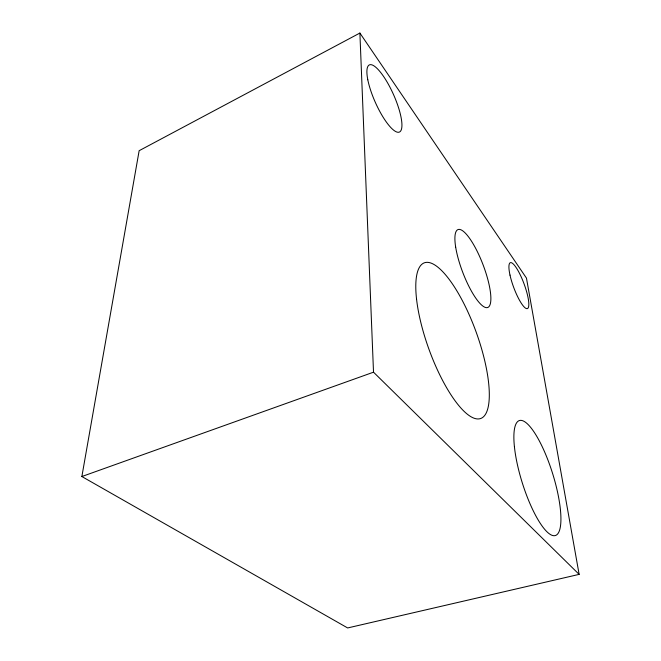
<?xml version="1.0" encoding="UTF-8"?>
<svg xmlns="http://www.w3.org/2000/svg" width="661" height="661" viewBox="0 0 661 661"><rect width="100%" height="100%" fill="white"/><g stroke="black" fill="none" stroke-linecap="round" stroke-linejoin="round"><path stroke-width="0.99" d="M81.865 476.531L139.149 150.7L359.89 33.05L526.462 278.107L579.135 574.376L347.645 627.95L81.865 476.531L373.515 372.184L579.135 574.376M359.89 33.05L373.515 372.184M367.797 79.758A36.801 9.898 65.9 0 0 397.567 132.225A36.801 9.898 65.9 0 0 387.891 83.402A36.801 9.898 65.9 0 0 367.797 79.758M514.39 446.472A60.242 15.864 72.6 0 0 553.174 535.625A60.242 15.864 72.6 0 0 544.647 452.008A60.242 15.864 72.6 0 0 514.39 446.472M416.57 299.259A82.774 25.11 70.1 0 0 477.085 418.909A82.774 25.11 70.1 0 0 464.005 303.804A82.774 25.11 70.1 0 0 416.57 299.259M455.677 247.14A41.701 10.84 69.1 0 0 486.066 307.613A41.701 10.84 69.1 0 0 476.953 250.841A41.701 10.84 69.1 0 0 455.677 247.14M510.003 275.116A24.498 5.478 69.6 0 0 527.23 308.637A24.498 5.478 69.6 0 0 519.372 273.117A24.498 5.478 69.6 0 0 510.003 275.116"/></g></svg>
